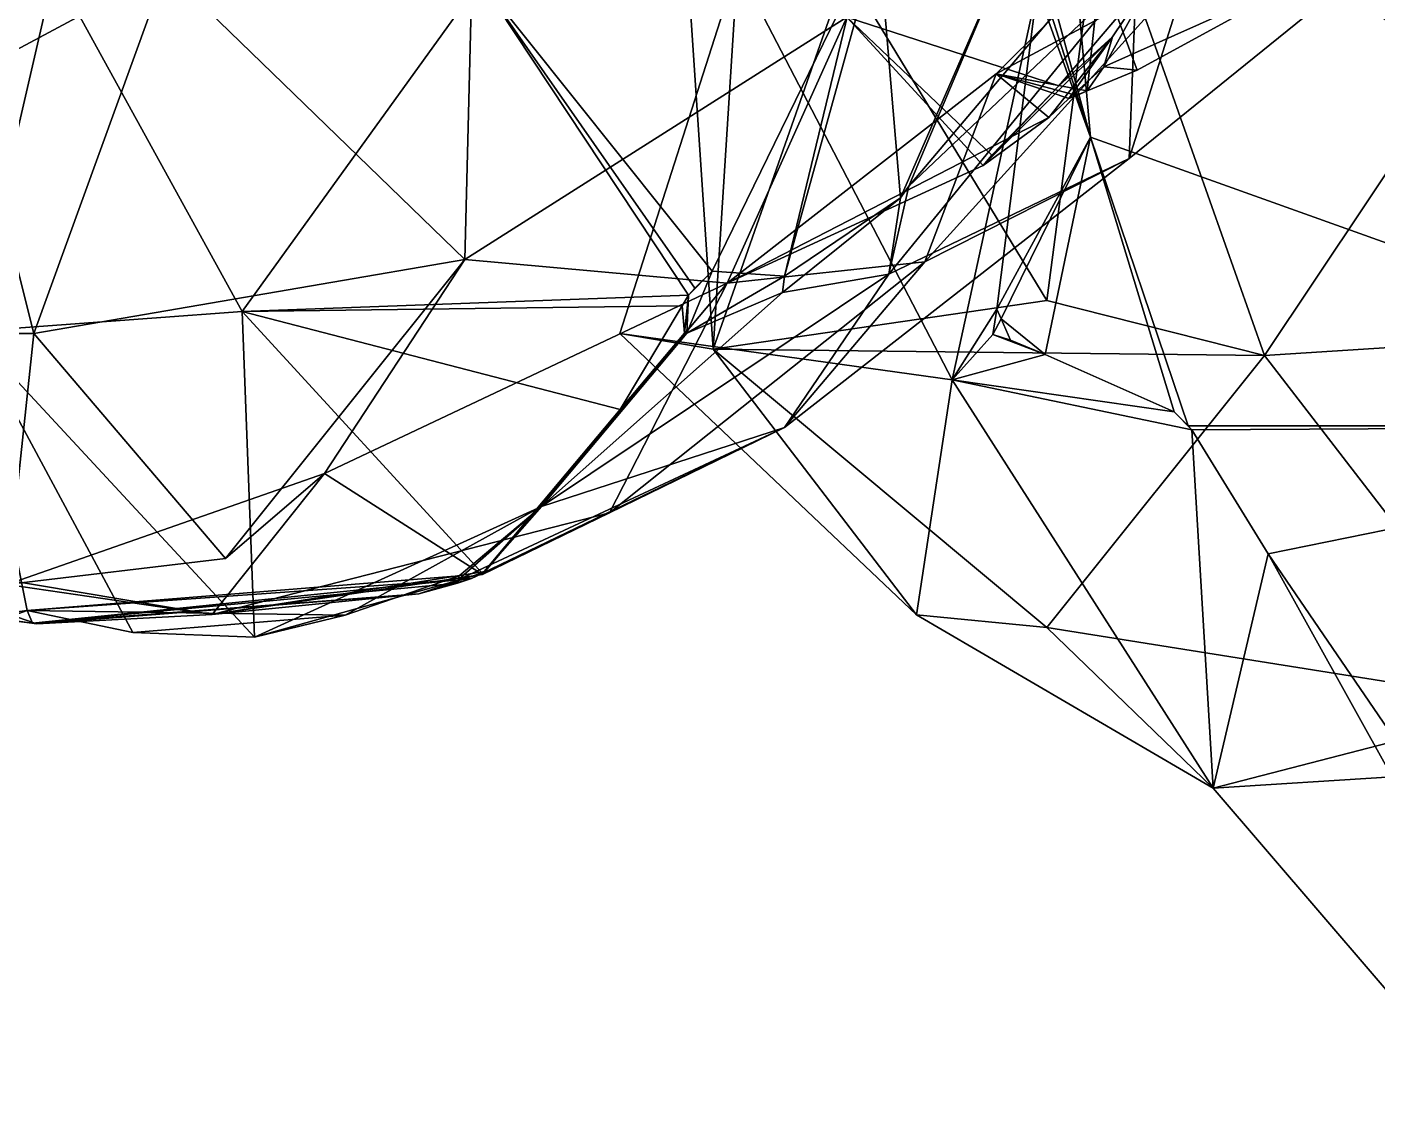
# Model space of a CAD drawing. Extents: x 290083 to 295691, y 4553739 to 4561622.
# Drawn here: x 293728.3 to 293794.5, y 4558602 to 4558654.7 of the extents above; entities that cross this region are included whole.
import ezdxf

# ---------------------------------------------------------------- set-up
doc = ezdxf.new("R2010")
doc.units = 0
doc.layers.add('Au_ppm_Pref_-_0_3', color=7, linetype='CONTINUOUS')

msp = doc.modelspace()

# ---------------------------------------------------------------- linework, layer by layer
at = {"layer": 'Au_ppm_Pref_-_0_3'}
for points in [[(293820, 4558635.115, 1945.143), (293778.767, 4558667.842, 1941.32), (293820, 4558674.8, 1933.784)], [(293778.767, 4558667.842, 1941.32), (293780.421, 4558649.279, 1942.169), (293777.994, 4558658.16, 1941.664)], [(293778.767, 4558667.842, 1941.32), (293820, 4558635.115, 1945.143), (293780.421, 4558649.279, 1942.169)], [(293780.911, 4558661.341, 1929.067), (293768.433, 4558657.469, 1926.812), (293778.281, 4558641.272, 1926.055)], [(293788.958, 4558638.572, 1929.8), (293780.911, 4558661.341, 1929.067), (293778.281, 4558641.272, 1926.055)], [(293801.456, 4558657.305, 1930.899), (293780.911, 4558661.341, 1929.067), (293788.958, 4558638.572, 1929.8)], [(293765.408, 4558642.46, 1862.258), (293770.015, 4558659.115, 1859.628), (293769.014, 4558657.358, 1859.606)], [(293771.107, 4558646.301, 1864.343), (293770.015, 4558659.115, 1859.628), (293765.408, 4558642.46, 1862.258)], [(293771.107, 4558646.301, 1864.343), (293776.612, 4558658.978, 1862.322), (293770.015, 4558659.115, 1859.628)], [(293771.107, 4558646.301, 1864.343), (293771.516, 4558646.871, 1864.316), (293776.612, 4558658.978, 1862.322)], [(293780.47, 4558657.469, 1864.376), (293776.612, 4558658.978, 1862.322), (293771.516, 4558646.871, 1864.316)], [(293749.722, 4558643.273, 1888.431), (293735.063, 4558657.497, 1889.363), (293750.1, 4558658.257, 1893.068)], [(293749.722, 4558643.273, 1888.431), (293750.1, 4558658.257, 1893.068), (293768.469, 4558655.159, 1889.414)], [(293777.994, 4558658.16, 1941.664), (293780.421, 4558649.279, 1942.169), (293778.106, 4558656.563, 1941.735)], [(293725.503, 4558639.744, 1864.971), (293729.595, 4558657.469, 1860.989), (293719.119, 4558657.469, 1866.004)], [(293722.034, 4558657.469, 1884.35), (293735.063, 4558657.497, 1889.363), (293725.394, 4558652.316, 1884.484)], [(293735.063, 4558657.497, 1889.363), (293728.591, 4558639.651, 1887.198), (293725.394, 4558652.316, 1884.484)], [(293725.503, 4558639.744, 1864.971), (293738.799, 4558640.732, 1859.749), (293729.595, 4558657.469, 1860.989)], [(293749.722, 4558643.273, 1888.431), (293728.591, 4558639.651, 1887.198), (293735.063, 4558657.497, 1889.363)], [(293729.595, 4558657.469, 1860.989), (293738.799, 4558640.732, 1859.749), (293750.498, 4558656.944, 1858.594)], [(293750.498, 4558656.944, 1858.594), (293761.855, 4558642.711, 1860.116), (293769.014, 4558657.358, 1859.606)], [(293761.91, 4558638.88, 1929.848), (293763.103, 4558657.65, 1936.207), (293757.325, 4558639.651, 1936.22)], [(293757.325, 4558639.651, 1936.22), (293763.103, 4558657.65, 1936.207), (293773.635, 4558637.375, 1937.995)], [(293761.91, 4558638.88, 1929.848), (293760.663, 4558657.469, 1930.281), (293763.103, 4558657.65, 1936.207)], [(293760.663, 4558657.469, 1930.281), (293761.91, 4558638.88, 1929.848), (293768.433, 4558657.469, 1926.812)], [(293765.408, 4558642.46, 1862.258), (293769.014, 4558657.358, 1859.606), (293761.855, 4558642.711, 1860.116)], [(293768.433, 4558657.469, 1926.812), (293761.91, 4558638.88, 1929.848), (293778.281, 4558641.272, 1926.055)], [(293773.635, 4558637.375, 1937.995), (293763.103, 4558657.65, 1936.207), (293777.797, 4558656.536, 1941.55)], [(293778.873, 4558651.803, 1886.108), (293768.469, 4558655.159, 1889.414), (293783.696, 4558657.469, 1886.492)], [(293782.679, 4558657.469, 1865.901), (293771.516, 4558646.871, 1864.316), (293770.523, 4558642.555, 1866.125)], [(293782.323, 4558648.231, 1870.887), (293782.679, 4558657.469, 1865.901), (293770.523, 4558642.555, 1866.125)], [(293782.679, 4558657.469, 1865.901), (293780.47, 4558657.469, 1864.376), (293771.516, 4558646.871, 1864.316)], [(293782.323, 4558648.231, 1870.887), (293772.29, 4558643.169, 1875.939), (293785.227, 4558657.469, 1875.869)], [(293785.227, 4558657.469, 1875.869), (293772.29, 4558643.169, 1875.939), (293775.791, 4558652.39, 1881.073)], [(293780.26, 4558651.558, 1882.629), (293780.892, 4558657.469, 1880.361), (293775.791, 4558652.39, 1881.073)], [(293785.227, 4558657.469, 1875.869), (293775.791, 4558652.39, 1881.073), (293780.892, 4558657.469, 1880.361)], [(293783.696, 4558657.469, 1886.492), (293781.497, 4558654.209, 1885.249), (293778.873, 4558651.803, 1886.108)], [(293780.26, 4558651.558, 1882.629), (293782.701, 4558652.559, 1882.766), (293780.892, 4558657.469, 1880.361)], [(293782.701, 4558652.559, 1882.766), (293791.673, 4558657.469, 1882.766), (293780.892, 4558657.469, 1880.361)], [(293783.696, 4558657.469, 1886.492), (293781.068, 4558652.73, 1883.674), (293781.497, 4558654.209, 1885.249)], [(293782.701, 4558652.559, 1882.766), (293781.068, 4558652.73, 1883.674), (293791.673, 4558657.469, 1882.766)], [(293781.068, 4558652.73, 1883.674), (293783.696, 4558657.469, 1886.492), (293791.673, 4558657.469, 1882.766)], [(293793.723, 4558657.469, 1870.887), (293782.323, 4558648.231, 1870.887), (293785.227, 4558657.469, 1875.869)], [(293782.323, 4558648.231, 1870.887), (293793.723, 4558657.469, 1870.887), (293782.679, 4558657.469, 1865.901)], [(293805.815, 4558639.651, 1926.616), (293801.456, 4558657.305, 1930.899), (293788.958, 4558638.572, 1929.8)], [(293750.498, 4558656.944, 1858.594), (293738.799, 4558640.732, 1859.749), (293760.696, 4558641.521, 1860.145)], [(293750.498, 4558656.944, 1858.594), (293760.696, 4558641.521, 1860.145), (293761.016, 4558641.878, 1860.12)], [(293761.855, 4558642.711, 1860.116), (293750.498, 4558656.944, 1858.594), (293761.016, 4558641.878, 1860.12)], [(293773.635, 4558637.375, 1937.995), (293777.797, 4558656.536, 1941.55), (293775.826, 4558640.843, 1942.116)], [(293775.826, 4558640.843, 1942.116), (293777.797, 4558656.536, 1941.55), (293780.421, 4558649.279, 1942.169)], [(293777.797, 4558656.536, 1941.55), (293778.106, 4558656.563, 1941.735), (293780.421, 4558649.279, 1942.169)], [(293749.722, 4558643.273, 1888.431), (293768.469, 4558655.159, 1889.414), (293762.597, 4558642.117, 1883.092)], [(293768.469, 4558655.159, 1889.414), (293775.154, 4558647.889, 1885.728), (293762.597, 4558642.117, 1883.092)], [(293768.469, 4558655.159, 1889.414), (293775.572, 4558648.391, 1885.968), (293775.154, 4558647.889, 1885.728)], [(293775.572, 4558648.391, 1885.968), (293768.469, 4558655.159, 1889.414), (293778.873, 4558651.803, 1886.108)], [(293778.873, 4558651.803, 1886.108), (293781.497, 4558654.209, 1885.249), (293775.154, 4558647.889, 1885.728)], [(293781.497, 4558654.209, 1885.249), (293778.372, 4558650.249, 1882.8), (293775.154, 4558647.889, 1885.728)], [(293781.497, 4558654.209, 1885.249), (293779.353, 4558651.176, 1882.566), (293778.372, 4558650.249, 1882.8)], [(293781.497, 4558654.209, 1885.249), (293781.068, 4558652.73, 1883.674), (293779.353, 4558651.176, 1882.566)], [(293762.597, 4558642.117, 1883.092), (293778.372, 4558650.249, 1882.8), (293775.791, 4558652.39, 1881.073)], [(293775.791, 4558652.39, 1881.073), (293772.29, 4558643.169, 1875.939), (293762.597, 4558642.117, 1883.092)], [(293779.353, 4558651.176, 1882.566), (293775.791, 4558652.39, 1881.073), (293778.372, 4558650.249, 1882.8)], [(293779.353, 4558651.176, 1882.566), (293779.742, 4558651.331, 1882.583), (293775.791, 4558652.39, 1881.073)], [(293779.742, 4558651.331, 1882.583), (293780.26, 4558651.558, 1882.629), (293775.791, 4558652.39, 1881.073)], [(293779.353, 4558651.176, 1882.566), (293781.068, 4558652.73, 1883.674), (293780.26, 4558651.558, 1882.629)], [(293781.068, 4558652.73, 1883.674), (293782.701, 4558652.559, 1882.766), (293780.26, 4558651.558, 1882.629)], [(293725.394, 4558652.316, 1884.484), (293728.591, 4558639.651, 1887.198), (293718.417, 4558639.651, 1881.845)], [(293778.873, 4558651.803, 1886.108), (293775.154, 4558647.889, 1885.728), (293775.572, 4558648.391, 1885.968)], [(293779.353, 4558651.176, 1882.566), (293780.26, 4558651.558, 1882.629), (293779.742, 4558651.331, 1882.583)], [(293775.154, 4558647.889, 1885.728), (293778.372, 4558650.249, 1882.8), (293762.597, 4558642.117, 1883.092)], [(293776.032, 4558640.372, 1942.16), (293775.826, 4558640.843, 1942.116), (293780.421, 4558649.279, 1942.169)], [(293778.195, 4558638.616, 1942.465), (293776.032, 4558640.372, 1942.16), (293780.421, 4558649.279, 1942.169)], [(293784.532, 4558635.799, 1942.963), (293778.195, 4558638.616, 1942.465), (293780.421, 4558649.279, 1942.169)], [(293785.209, 4558635.115, 1943.032), (293784.532, 4558635.799, 1942.963), (293780.421, 4558649.279, 1942.169)], [(293785.209, 4558635.115, 1943.032), (293780.421, 4558649.279, 1942.169), (293820, 4558635.115, 1945.143)], [(293772.29, 4558643.169, 1875.939), (293782.323, 4558648.231, 1870.887), (293765.406, 4558635.042, 1871.141)], [(293765.406, 4558635.042, 1871.141), (293782.323, 4558648.231, 1870.887), (293770.523, 4558642.555, 1866.125)], [(293770.523, 4558642.555, 1866.125), (293771.516, 4558646.871, 1864.316), (293771.107, 4558646.301, 1864.343)], [(293771.107, 4558646.301, 1864.343), (293765.408, 4558642.46, 1862.258), (293765.318, 4558641.657, 1862.667)], [(293770.523, 4558642.555, 1866.125), (293771.107, 4558646.301, 1864.343), (293765.318, 4558641.657, 1862.667)], [(293749.722, 4558643.273, 1888.431), (293737.994, 4558628.602, 1886.449), (293728.591, 4558639.651, 1887.198)], [(293749.722, 4558643.273, 1888.431), (293742.852, 4558632.78, 1882.766), (293737.994, 4558628.602, 1886.449)], [(293749.722, 4558643.273, 1888.431), (293762.597, 4558642.117, 1883.092), (293742.852, 4558632.78, 1882.766)], [(293772.29, 4558643.169, 1875.939), (293756.82, 4558630.844, 1876.827), (293762.597, 4558642.117, 1883.092)], [(293756.82, 4558630.844, 1876.827), (293772.29, 4558643.169, 1875.939), (293765.406, 4558635.042, 1871.141)], [(293770.523, 4558642.555, 1866.125), (293765.318, 4558641.657, 1862.667), (293753.488, 4558631.158, 1866.414)], [(293753.488, 4558631.158, 1866.414), (293765.406, 4558635.042, 1871.141), (293770.523, 4558642.555, 1866.125)], [(293765.408, 4558642.46, 1862.258), (293761.855, 4558642.711, 1860.116), (293760.618, 4558639.668, 1861.161)], [(293760.618, 4558639.668, 1861.161), (293761.855, 4558642.711, 1860.116), (293760.696, 4558641.521, 1860.145)], [(293765.318, 4558641.657, 1862.667), (293765.408, 4558642.46, 1862.258), (293760.618, 4558639.668, 1861.161)], [(293760.696, 4558641.521, 1860.145), (293761.855, 4558642.711, 1860.116), (293761.016, 4558641.878, 1860.12)], [(293762.597, 4558642.117, 1883.092), (293750.593, 4558627.822, 1880.77), (293742.852, 4558632.78, 1882.766)], [(293756.82, 4558630.844, 1876.827), (293750.593, 4558627.822, 1880.77), (293762.597, 4558642.117, 1883.092)], [(293760.696, 4558641.521, 1860.145), (293738.799, 4558640.732, 1859.749), (293760.389, 4558641.003, 1860.183)], [(293753.488, 4558631.158, 1866.414), (293765.318, 4558641.657, 1862.667), (293760.618, 4558639.668, 1861.161)], [(293760.498, 4558639.663, 1861.061), (293760.696, 4558641.521, 1860.145), (293760.389, 4558641.003, 1860.183)], [(293760.618, 4558639.668, 1861.161), (293760.696, 4558641.521, 1860.145), (293760.498, 4558639.663, 1861.061)], [(293778.281, 4558641.272, 1926.055), (293761.91, 4558638.88, 1929.848), (293788.958, 4558638.572, 1929.8)], [(293725.503, 4558639.744, 1864.971), (293739.409, 4558624.756, 1865.255), (293738.799, 4558640.732, 1859.749)], [(293757.342, 4558635.92, 1860.523), (293760.389, 4558641.003, 1860.183), (293738.799, 4558640.732, 1859.749)], [(293757.342, 4558635.92, 1860.523), (293738.799, 4558640.732, 1859.749), (293750.593, 4558627.868, 1861.02)], [(293738.799, 4558640.732, 1859.749), (293739.409, 4558624.756, 1865.255), (293750.593, 4558627.868, 1861.02)], [(293757.342, 4558635.92, 1860.523), (293760.498, 4558639.663, 1861.061), (293760.389, 4558641.003, 1860.183)], [(293775.625, 4558639.593, 1942.053), (293773.635, 4558637.375, 1937.995), (293775.826, 4558640.843, 1942.116)], [(293775.826, 4558640.843, 1942.116), (293776.032, 4558640.372, 1942.16), (293775.625, 4558639.593, 1942.053)], [(293776.032, 4558640.372, 1942.16), (293776.492, 4558639.316, 1942.258), (293775.625, 4558639.593, 1942.053)], [(293778.195, 4558638.616, 1942.465), (293776.492, 4558639.316, 1942.258), (293776.032, 4558640.372, 1942.16)], [(293727.279, 4558627.333, 1881.821), (293718.417, 4558639.651, 1881.845), (293728.591, 4558639.651, 1887.198)], [(293725.503, 4558639.744, 1864.971), (293728.26, 4558626.057, 1870.223), (293733.447, 4558624.98, 1868.14)], [(293725.503, 4558639.744, 1864.971), (293726.017, 4558625.771, 1871.487), (293728.26, 4558626.057, 1870.223)], [(293725.503, 4558639.744, 1864.971), (293733.447, 4558624.98, 1868.14), (293739.409, 4558624.756, 1865.255)], [(293727.279, 4558627.333, 1881.821), (293728.591, 4558639.651, 1887.198), (293737.994, 4558628.602, 1886.449)], [(293750.593, 4558627.868, 1861.02), (293760.498, 4558639.663, 1861.061), (293757.342, 4558635.92, 1860.523)], [(293753.488, 4558631.158, 1866.414), (293760.498, 4558639.663, 1861.061), (293750.593, 4558627.868, 1861.02)], [(293760.618, 4558639.668, 1861.161), (293760.498, 4558639.663, 1861.061), (293753.488, 4558631.158, 1866.414)], [(293771.89, 4558625.844, 1936.22), (293761.91, 4558638.88, 1929.848), (293757.325, 4558639.651, 1936.22)], [(293757.325, 4558639.651, 1936.22), (293773.635, 4558637.375, 1937.995), (293771.89, 4558625.844, 1936.22)], [(293773.635, 4558637.375, 1937.995), (293775.625, 4558639.593, 1942.053), (293778.195, 4558638.616, 1942.465)], [(293775.625, 4558639.593, 1942.053), (293776.492, 4558639.316, 1942.258), (293778.195, 4558638.616, 1942.465)], [(293805.815, 4558639.651, 1926.616), (293788.958, 4558638.572, 1929.8), (293802.176, 4558621.42, 1930.886)], [(293778.283, 4558625.229, 1932.587), (293761.91, 4558638.88, 1929.848), (293771.89, 4558625.844, 1936.22)], [(293761.91, 4558638.88, 1929.848), (293778.283, 4558625.229, 1932.587), (293788.958, 4558638.572, 1929.8)], [(293778.195, 4558638.616, 1942.465), (293784.532, 4558635.799, 1942.963), (293773.635, 4558637.375, 1937.995)], [(293802.176, 4558621.42, 1930.886), (293788.958, 4558638.572, 1929.8), (293778.283, 4558625.229, 1932.587)], [(293771.89, 4558625.844, 1936.22), (293773.635, 4558637.375, 1937.995), (293786.429, 4558617.348, 1936.374)], [(293784.532, 4558635.799, 1942.963), (293785.383, 4558634.924, 1943.043), (293773.635, 4558637.375, 1937.995)], [(293773.635, 4558637.375, 1937.995), (293785.383, 4558634.924, 1943.043), (293786.429, 4558617.348, 1936.374)], [(293785.383, 4558634.924, 1943.043), (293784.532, 4558635.799, 1942.963), (293785.209, 4558635.115, 1943.032)], [(293749.4, 4558627.569, 1871.038), (293750.055, 4558627.635, 1871.706), (293765.406, 4558635.042, 1871.141)], [(293749.4, 4558627.569, 1871.038), (293765.406, 4558635.042, 1871.141), (293753.488, 4558631.158, 1866.414)], [(293750.055, 4558627.635, 1871.706), (293750.828, 4558627.993, 1873.051), (293765.406, 4558635.042, 1871.141)], [(293756.82, 4558630.844, 1876.827), (293765.406, 4558635.042, 1871.141), (293750.828, 4558627.993, 1873.051)], [(293820, 4558635.115, 1945.143), (293785.383, 4558634.924, 1943.043), (293785.209, 4558635.115, 1943.032)], [(293785.383, 4558634.924, 1943.043), (293820, 4558635.115, 1945.143), (293789.143, 4558628.837, 1943.3)], [(293786.429, 4558617.348, 1936.374), (293785.383, 4558634.924, 1943.043), (293789.143, 4558628.837, 1943.3)], [(293789.143, 4558628.837, 1943.3), (293820, 4558635.115, 1945.143), (293795.453, 4558619.6, 1943.728)], [(293742.852, 4558632.78, 1882.766), (293727.279, 4558627.333, 1881.821), (293737.994, 4558628.602, 1886.449)], [(293727.279, 4558627.333, 1881.821), (293742.852, 4558632.78, 1882.766), (293737.342, 4558625.855, 1877.106)], [(293742.852, 4558632.78, 1882.766), (293750.593, 4558627.822, 1880.77), (293737.342, 4558625.855, 1877.106)], [(293737.342, 4558625.855, 1877.106), (293756.82, 4558630.844, 1876.827), (293750.828, 4558627.993, 1873.051)], [(293756.82, 4558630.844, 1876.827), (293737.342, 4558625.855, 1877.106), (293750.593, 4558627.822, 1880.77)], [(293739.409, 4558624.756, 1865.255), (293743.854, 4558625.828, 1868.342), (293753.488, 4558631.158, 1866.414)], [(293739.409, 4558624.756, 1865.255), (293753.488, 4558631.158, 1866.414), (293750.593, 4558627.868, 1861.02)], [(293743.854, 4558625.828, 1868.342), (293749.452, 4558627.752, 1870.586), (293753.488, 4558631.158, 1866.414)], [(293749.452, 4558627.752, 1870.586), (293749.4, 4558627.569, 1871.038), (293753.488, 4558631.158, 1866.414)], [(293717.944, 4558629.114, 1876.827), (293728.727, 4558625.4, 1873.007), (293724.614, 4558625.936, 1872.623)], [(293737.342, 4558625.855, 1877.106), (293728.727, 4558625.4, 1873.007), (293717.944, 4558629.114, 1876.827)], [(293737.342, 4558625.855, 1877.106), (293717.944, 4558629.114, 1876.827), (293727.279, 4558627.333, 1881.821)], [(293789.143, 4558628.837, 1943.3), (293795.224, 4558617.895, 1943.252), (293786.429, 4558617.348, 1936.374)], [(293795.224, 4558617.895, 1943.252), (293789.143, 4558628.837, 1943.3), (293795.453, 4558619.6, 1943.728)], [(293747.466, 4558626.881, 1872.363), (293737.342, 4558625.855, 1877.106), (293750.828, 4558627.993, 1873.051)], [(293747.471, 4558626.882, 1872.354), (293747.466, 4558626.881, 1872.363), (293750.828, 4558627.993, 1873.051)], [(293750.055, 4558627.635, 1871.706), (293747.471, 4558626.882, 1872.354), (293750.828, 4558627.993, 1873.051)], [(293728.26, 4558626.057, 1870.223), (293749.4, 4558627.569, 1871.038), (293749.452, 4558627.752, 1870.586)], [(293749.452, 4558627.752, 1870.586), (293743.854, 4558625.828, 1868.342), (293728.26, 4558626.057, 1870.223)], [(293728.26, 4558626.057, 1870.223), (293728.515, 4558625.444, 1871.832), (293749.4, 4558627.569, 1871.038)], [(293749.4, 4558627.569, 1871.038), (293728.515, 4558625.444, 1871.832), (293749.363, 4558627.397, 1871.465)], [(293749.363, 4558627.397, 1871.465), (293728.515, 4558625.444, 1871.832), (293747.471, 4558626.882, 1872.354)], [(293749.363, 4558627.397, 1871.465), (293747.471, 4558626.882, 1872.354), (293750.055, 4558627.635, 1871.706)], [(293749.4, 4558627.569, 1871.038), (293749.363, 4558627.397, 1871.465), (293750.055, 4558627.635, 1871.706)], [(293728.515, 4558625.444, 1871.832), (293747.466, 4558626.881, 1872.363), (293747.471, 4558626.882, 1872.354)], [(293728.515, 4558625.444, 1871.832), (293728.727, 4558625.4, 1873.007), (293747.466, 4558626.881, 1872.363)], [(293737.342, 4558625.855, 1877.106), (293747.466, 4558626.881, 1872.363), (293728.727, 4558625.4, 1873.007)], [(293728.727, 4558625.4, 1873.007), (293728.515, 4558625.444, 1871.832), (293724.614, 4558625.936, 1872.623)], [(293728.515, 4558625.444, 1871.832), (293725.698, 4558625.809, 1871.719), (293724.614, 4558625.936, 1872.623)], [(293728.26, 4558626.057, 1870.223), (293726.017, 4558625.771, 1871.487), (293727.079, 4558625.641, 1871.017)], [(293728.26, 4558626.057, 1870.223), (293727.079, 4558625.641, 1871.017), (293728.515, 4558625.444, 1871.832)], [(293728.26, 4558626.057, 1870.223), (293743.854, 4558625.828, 1868.342), (293733.447, 4558624.98, 1868.14)], [(293728.515, 4558625.444, 1871.832), (293726.017, 4558625.771, 1871.487), (293725.698, 4558625.809, 1871.719)], [(293728.515, 4558625.444, 1871.832), (293727.079, 4558625.641, 1871.017), (293726.017, 4558625.771, 1871.487)], [(293739.409, 4558624.756, 1865.255), (293733.447, 4558624.98, 1868.14), (293743.854, 4558625.828, 1868.342)], [(293771.89, 4558625.844, 1936.22), (293786.429, 4558617.348, 1936.374), (293778.283, 4558625.229, 1932.587)], [(293778.283, 4558625.229, 1932.587), (293786.429, 4558617.348, 1936.374), (293802.176, 4558621.42, 1930.886)], [(293802.176, 4558621.42, 1930.886), (293786.429, 4558617.348, 1936.374), (293799.57, 4558602.044, 1935.706)], [(293786.429, 4558617.348, 1936.374), (293795.224, 4558617.895, 1943.252), (293799.57, 4558602.044, 1935.706)]]:
    msp.add_3dface(points, dxfattribs=at)

doc.saveas('drawing.dxf')
